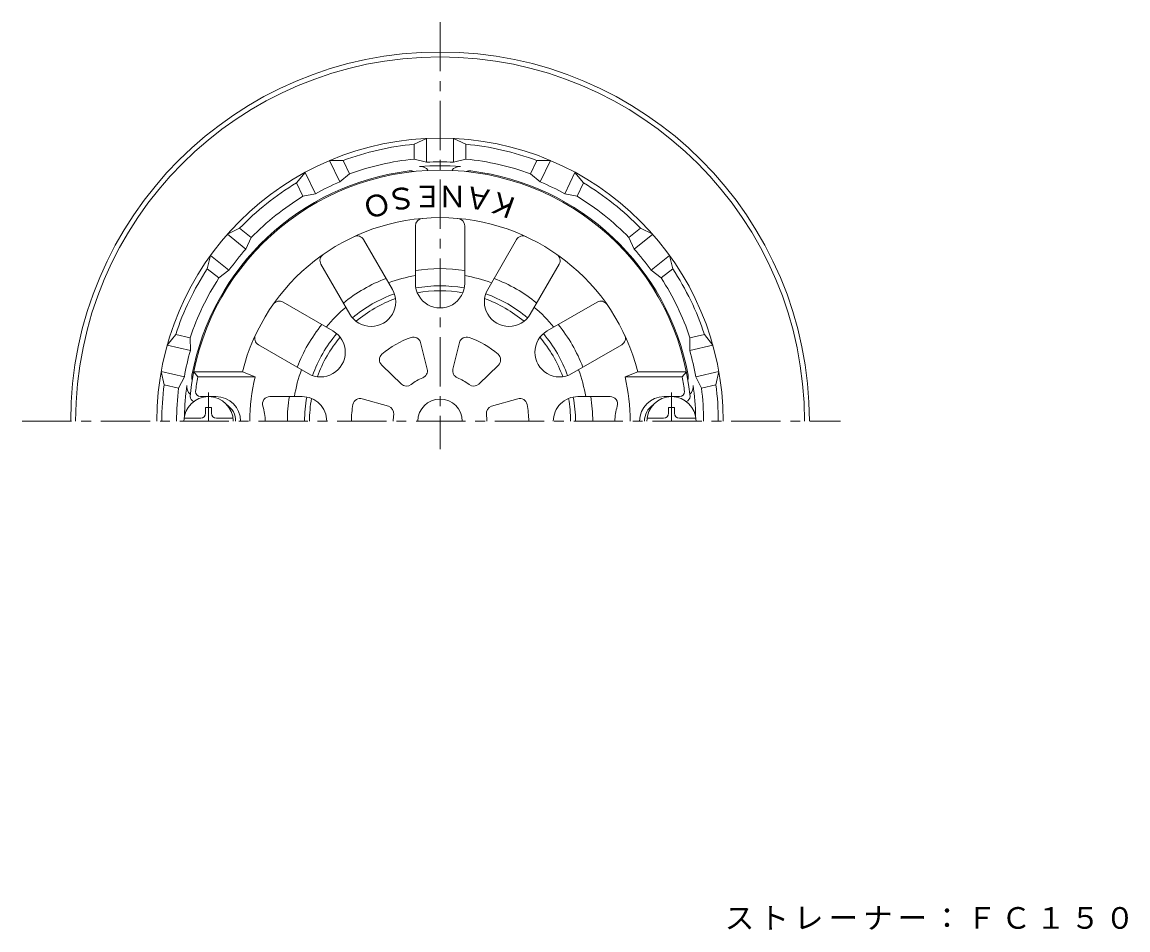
# Model space of a CAD drawing. Units: millimetres, scale not verified. Extents: x -181 to 144, y -235 to 256.
# Drawn here: x -109.9 to 114.6, y 72 to 256.4 of the extents above; entities that cross this region are included whole.
import ezdxf
from ezdxf.enums import TextEntityAlignment as Align

# ---------------------------------------------------------------- set-up
doc = ezdxf.new("R2010")
doc.units = ezdxf.units.MM
doc.header["$LTSCALE"] = 2
doc.linetypes.add('CHAIN1', pattern=[8, 5, -1, 1, -1])
for name, color, linetype, lineweight in [('0-0', 3, 'Continuous', 9), ('0-2', 6, 'Continuous', 5), ('0-5', 7, 'Continuous', 9), ('0-A', 4, 'Continuous', 9)]:
    doc.layers.add(name, color=color, linetype=linetype, lineweight=lineweight)
doc.styles.add('ＭＳ ゴシック', font='')
doc.styles.get('ＭＳ ゴシック').set_extended_font_data('MS Gothic')

msp = doc.modelspace()

# ---------------------------------------------------------------- linework, layer by layer
at = {"layer": '0-0', "linetype": 'CHAIN1'}
for p, q in [((-25.033, 256.45), (-25.033, 169.696)), ((-109.892, 175.376), (56.287, 175.376))]:
    msp.add_line(p, q, dxfattribs=at)
at = {"layer": '0-0'}
for p, q in [((-30.283, 231.631), (-27.783, 232.81)), ((-30.283, 228.618), (-30.283, 231.631)), ((-27.783, 227.994), (-27.783, 232.81)), ((-19.783, 231.631), (-22.283, 232.81)), ((-22.283, 227.994), (-22.283, 232.81)), ((-19.783, 228.618), (-19.783, 231.631)), ((-44.711, 228.338), (-47.475, 228.316)), ((-45.385, 223.976), (-47.475, 228.316)), ((-43.404, 225.623), (-44.711, 228.338)), ((-30.283, 228.618), (-27.783, 227.994)), ((-19.783, 228.618), (-22.283, 227.994)), ((-6.662, 225.623), (-5.355, 228.338)), ((-5.355, 228.338), (-2.591, 228.316)), ((-4.681, 223.976), (-2.591, 228.316)), ((-54.171, 223.783), (-52.43, 225.929)), ((-50.341, 221.59), (-52.43, 225.929)), ((-43.404, 225.623), (-45.385, 223.976)), ((-6.662, 225.623), (-4.681, 223.976)), ((0.275, 221.59), (2.364, 225.929)), ((4.105, 223.783), (2.364, 225.929)), ((-52.864, 221.067), (-54.171, 223.783)), ((2.798, 221.067), (4.105, 223.783)), ((-52.864, 221.067), (-50.341, 221.59)), ((2.798, 221.067), (0.275, 221.59)), ((-65.742, 214.555), (-68.222, 213.336)), ((-64.457, 210.333), (-68.222, 213.336)), ((-63.386, 212.676), (-65.742, 214.555)), ((13.32, 212.676), (15.676, 214.555)), ((14.391, 210.333), (18.156, 213.336)), ((15.676, 214.555), (18.156, 213.336)), ((-63.386, 212.676), (-64.457, 210.333)), ((13.32, 212.676), (14.391, 210.333)), ((-72.289, 206.346), (-71.651, 209.036)), ((-67.886, 206.033), (-71.651, 209.036)), ((17.82, 206.033), (21.586, 209.036)), ((22.223, 206.346), (21.586, 209.036)), ((-69.932, 204.467), (-72.289, 206.346)), ((-69.932, 204.467), (-67.886, 206.033)), ((19.866, 204.467), (17.82, 206.033)), ((19.866, 204.467), (22.223, 206.346)), ((-78.71, 193.012), (-80.415, 190.837)), ((-75.772, 192.342), (-78.71, 193.012)), ((-75.772, 192.342), (-75.72, 189.765)), ((25.706, 192.342), (25.654, 189.765)), ((25.706, 192.342), (28.644, 193.012)), ((28.644, 193.012), (30.349, 190.837)), ((-75.72, 189.765), (-80.415, 190.837)), ((25.654, 189.765), (30.349, 190.837)), ((26.878, 184.403), (31.573, 185.475)), ((28.042, 182.105), (26.878, 184.403)), ((30.98, 182.776), (31.573, 185.475)), ((28.042, 182.105), (30.98, 182.776))]:
    msp.add_line(p, q, dxfattribs=at)
for points in [[(-78.108, 182.105), (-81.046, 182.776), (-81.639, 185.475)], [(-78.108, 182.105), (-76.944, 184.403), (-81.639, 185.475)]]:
    msp.add_lwpolyline(points, dxfattribs=at)
for centre, radius, start, end in [((-25.033, 175.376), 75, 0.00015, 180), ((-25.033, 175.376), 74, 0.00015, 180), ((-25.033, 175.376), 57.5, 0, 180), ((-25.033, 175.376), 56.5, 95.33163, 110.38268), ((-25.033, 175.376), 56.5, 69.61734, 84.66838), ((-25.033, 175.376), 53.5, 95.63155, 110.08276), ((-25.033, 175.376), 51.904, 85.40256, 94.59744), ((-29.033, 225.119), 2, 36.87892, 94.59755), ((-25.033, 175.376), 52.69, 87.00826, 92.99176), ((-21.033, 225.119), 2, 85.40245, 143.12108), ((-25.033, 175.376), 53.5, 69.91725, 84.36847), ((-25.033, 175.376), 51.228, 97.00066, 169.46587), ((-31.033, 224.237), 2, 68.80978, 97.00055), ((-19.033, 224.237), 2, 82.99945, 111.19022), ((-25.033, 175.376), 51.228, 10.53413, 82.99934), ((-25.033, 175.376), 56.5, 121.04591, 136.09695), ((-25.033, 175.376), 52.69, 112.72255, 118.70604), ((-25.033, 175.376), 52.69, 61.29398, 67.27747), ((-25.033, 175.376), 56.5, 43.90306, 58.9541), ((-25.033, 175.376), 53.5, 121.34583, 135.79704), ((-25.033, 175.376), 53.5, 44.20297, 58.65419), ((-25.033, 175.376), 52.69, 138.43683, 144.42032), ((-25.033, 175.376), 52.69, 35.5797, 41.56319), ((-25.033, 175.376), 56.5, 146.76019, 161.81123), ((-25.033, 175.376), 53.5, 147.0601, 161.51132), ((-25.033, 175.376), 31, 110.71811, 129.2818), ((-25.033, 175.376), 31, 80.7182, 99.28188), ((-25.033, 175.376), 31, 50.7182, 69.28189), ((-25.033, 175.376), 53.5, 18.48869, 32.93991), ((-25.033, 175.376), 56.5, 18.18878, 33.23982), ((-25.033, 175.376), 27.5, 79.87532, 100.28604), ((-25.033, 175.376), 27.5, 109.71391, 130.28603), ((-25.033, 175.376), 26.5, 109.95457, 130.04536), ((-25.033, 175.376), 26.5, 79.95462, 100.04538), ((-25.033, 175.376), 26.5, 49.95464, 70.04543), ((-25.033, 175.376), 27.5, 49.71397, 70.28606), ((-25.033, 175.376), 31, 140.71819, 159.28181), ((-25.033, 175.376), 27.5, 139.71399, 160.28604), ((-25.033, 175.376), 27.5, 19.71399, 40.28607), ((-25.033, 175.376), 31, 20.71822, 39.28185), ((-25.033, 175.376), 26.5, 139.95464, 160.04543), ((-25.033, 175.376), 26.5, 19.95465, 40.04543), ((-25.033, 175.376), 52.69, 164.15111, 170.13461), ((-25.033, 175.376), 52.69, 9.8654, 15.84891), ((-73.432, 184.376), 2, 169.46573, 197.65805), ((23.366, 184.376), 2, 342.34258, 10.53427), ((-25.033, 175.376), 56.5, 172.47449, 180), ((-25.033, 175.376), 53.5, 172.7744, 180), ((-25.033, 175.376), 51.904, 171.93654, 178.86862), ((-74.443, 182.376), 2, 171.9366, 229.65691), ((24.378, 182.376), 2, 310.34271, 8.0634), ((-25.033, 175.376), 51.904, 1.13138, 8.06346), ((-25.033, 175.376), 53.5, 0, 7.22562), ((-25.033, 175.376), 56.5, 0, 7.52553), ((-25.033, 175.376), 31, 170.71812, 180), ((-25.033, 175.376), 27.5, 169.71394, 180), ((-25.033, 175.376), 26.5, 169.95462, 180), ((-25.033, 175.376), 26.5, 0, 10.04538), ((-25.033, 175.376), 27.5, 0, 10.28606), ((-25.033, 175.376), 31, 0, 9.28188)]:
    msp.add_arc(centre, radius, start, end, dxfattribs=at)
at = {"layer": '0-2'}
for p, q in [((-30.033, 203.376), (-30.033, 215.081)), ((-20.033, 203.376), (-20.033, 215.081)), ((-34.703, 202.125), (-40.555, 212.262)), ((-15.363, 202.125), (-9.51, 212.262)), ((-43.363, 197.125), (-49.216, 207.262)), ((-6.703, 197.125), (-0.85, 207.262)), ((-46.782, 193.706), (-56.919, 199.559)), ((-3.284, 193.706), (6.853, 199.559)), ((-51.782, 185.046), (-61.919, 190.898)), ((-28.973, 191.328), (-27.646, 185.955)), ((-21.093, 191.328), (-22.42, 185.955)), ((1.716, 185.046), (11.853, 190.898)), ((-36.878, 186.764), (-32.889, 182.928)), ((-13.188, 186.764), (-17.177, 182.928)), ((-75.043, 185.376), (-65.165, 185.376)), ((-65.165, 185.376), (-62.595, 184.376)), ((15.099, 185.376), (12.529, 184.376)), ((24.977, 185.376), (15.099, 185.376)), ((-70.533, 180.376), (-73.672, 180.376)), ((-53.033, 180.376), (-59.579, 180.376)), ((-40.818, 179.94), (-35.501, 178.403)), ((-9.248, 179.94), (-14.565, 178.403)), ((2.967, 180.376), (9.513, 180.376)), ((20.467, 180.376), (23.606, 180.376))]:
    msp.add_line(p, q, dxfattribs=at)
for points in [[(-75.043, 185.376), (-74.216, 184.376), (-62.595, 184.376)], [(24.977, 185.376), (24.15, 184.376), (12.529, 184.376)]]:
    msp.add_lwpolyline(points, dxfattribs=at)
for centre, radius, start, end in [((-25.033, 175.376), 51, 5.62611, 174.37372), ((-25.033, 175.376), 41.359, 13.99187, 166.00813), ((-28.533, 215.081), 1.5, 95.03786, 180.00006), ((-21.533, 215.081), 1.5, 0.00055, 84.96275), ((-41.854, 211.512), 1.5, 30.00055, 114.96275), ((-8.211, 211.512), 1.5, 65.03786, 150.00006), ((-47.917, 208.012), 1.5, 125.03786, 210.00006), ((-2.149, 208.012), 1.5, 330.00055, 54.96275), ((-25.033, 175.376), 30, 99.59402, 110.40593), ((-25.033, 175.376), 30, 69.59402, 80.40593), ((-39.033, 199.625), 5, 209.99976, 30.00009), ((-25.033, 203.376), 5, 179.99976, 0.00009), ((-11.033, 199.625), 5, 149.99976, 330.00009), ((-57.669, 198.26), 1.5, 60.00055, 144.96275), ((-25.033, 175.376), 30, 129.59402, 140.40593), ((-25.033, 175.376), 30, 39.59402, 50.40593), ((7.603, 198.26), 1.5, 35.03786, 120.00006), ((-49.282, 189.376), 5, 239.99976, 60.00009), ((-0.784, 189.376), 5, 119.99976, 300.00009), ((-61.169, 192.197), 1.5, 155.03786, 240.00006), ((-25.033, 175.376), 18, 109.08827, 130.91173), ((-30.429, 190.969), 1.5, 13.87173, 109.08801), ((-19.637, 190.969), 1.5, 70.91199, 166.12827), ((-25.033, 175.376), 18, 49.08827, 70.91173), ((11.103, 192.197), 1.5, 300.00055, 24.96275), ((-35.839, 187.845), 1.5, 130.91199, 226.12827), ((-14.227, 187.845), 1.5, 313.87173, 49.08801), ((-25.033, 175.376), 50, 169.63025, 173.10789), ((-25.033, 175.376), 38.625, 166.5257, 180), ((-25.033, 175.376), 30, 159.59402, 170.40593), ((-25.033, 175.376), 9.5, 111.71001, 128.28996), ((-29.102, 185.596), 1.5, 291.70969, 13.87173), ((-20.964, 185.596), 1.5, 166.12827, 248.29031), ((-25.033, 175.376), 9.5, 51.71001, 68.28996), ((-25.033, 175.376), 30, 9.59402, 20.40593), ((-25.033, 175.376), 38.625, 0, 13.4743), ((-25.033, 175.376), 50, 6.89211, 10.36975), ((-31.849, 184.01), 1.5, 226.12827, 308.29031), ((-18.217, 184.01), 1.5, 231.70969, 313.87173), ((-74.787, 180.376), 1, 180, 257.62299), ((-73.672, 181.376), 1, 180, 270), ((-70.533, 175.376), 5, 0, 90), ((-59.579, 178.876), 1.5, 90, 197.71844), ((-53.033, 175.376), 5, 0, 90.00015), ((-41.235, 178.499), 1.5, 73.87173, 169.08801), ((-25.033, 175.376), 4.5, 0, 180), ((-8.831, 178.499), 1.5, 10.91199, 106.12827), ((2.967, 175.376), 5, 89.99976, 180), ((9.513, 178.876), 1.5, 342.28156, 90), ((20.467, 175.376), 5, 90, 180), ((23.606, 181.376), 1, 270, 0), ((24.721, 180.376), 1, 282.37701, 0), ((-70.533, 175.376), 4, 0, 55.76619), ((-70.533, 175.376), 10, 0, 17.71918), ((-25.033, 175.376), 18, 169.08827, 180), ((-35.918, 176.962), 1.5, 351.70969, 73.87173), ((-14.148, 176.962), 1.5, 106.12827, 188.29031), ((-25.033, 175.376), 18, 0, 10.91173), ((20.467, 175.376), 10, 162.28082, 180), ((20.467, 175.376), 4, 124.23381, 180), ((-25.033, 175.376), 9.5, 171.71001, 180), ((-25.033, 175.376), 9.5, 0, 8.28996)]:
    msp.add_arc(centre, radius, start, end, dxfattribs=at)
at = {"layer": '0-A', "linetype": 'CHAIN1'}
for p, q in [((-72.033, 181.201), (-72.033, 175.376)), ((21.967, 181.201), (21.967, 175.376))]:
    msp.add_line(p, q, dxfattribs=at)
at = {"layer": '0-A'}
for p, q in [((-72.633, 178.126), (-71.433, 178.126)), ((-72.633, 176.976), (-72.633, 178.126)), ((-71.433, 176.976), (-71.433, 178.126)), ((21.367, 176.976), (21.367, 178.126)), ((22.567, 178.126), (21.367, 178.126)), ((22.567, 176.976), (22.567, 178.126)), ((-76.997, 175.976), (-73.633, 175.976)), ((-70.433, 175.976), (-67.069, 175.976)), ((20.367, 175.976), (17.003, 175.976)), ((26.931, 175.976), (23.567, 175.976))]:
    msp.add_line(p, q, dxfattribs=at)
for centre, radius, start, end in [((-72.033, 175.376), 5, 0, 180), ((21.967, 175.376), 5, 0, 180), ((-73.633, 176.976), 1, 270, 0), ((-70.433, 176.976), 1, 180, 270), ((20.367, 176.976), 1, 270, 0), ((23.567, 176.976), 1, 180, 270)]:
    msp.add_arc(centre, radius, start, end, dxfattribs=at)

# ---------------------------------------------------------------- texts
at = {"layer": '0-2', "color": 7, "style": 'ＭＳ ゴシック'}
for s, rotation, p in [('Ｓ', 190, (-30.483, 224.597)), ('Ｅ', 180, (-24.533, 224.556)), ('Ｎ', 180, (-19.533, 224.555)), ('Ａ', 170, (-13.688, 223.517)), ('Ｏ', 200, (-36.279, 223.542)), ('Ｋ', 160, (-8.149, 221.489))]:
    msp.add_text(s, height=4.399, rotation=rotation, dxfattribs=at).set_placement(p, align=Align.BOTTOM_LEFT)
at = {"layer": '0-5', "insert": (32.781, 72.03), "char_height": 4.399, "attachment_point": 7, "style": 'ＭＳ ゴシック'}
msp.add_mtext('\\T1.17;ストレーナー：ＦＣ１５０', dxfattribs=at)

doc.saveas('drawing.dxf')
